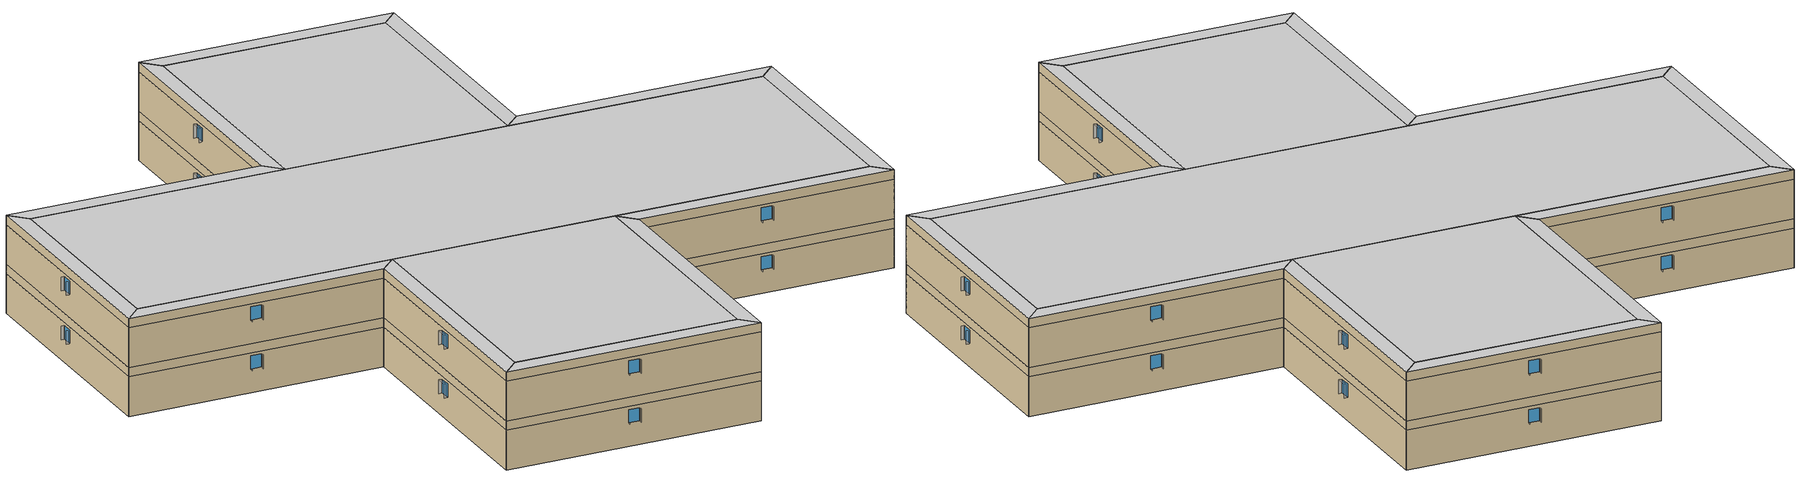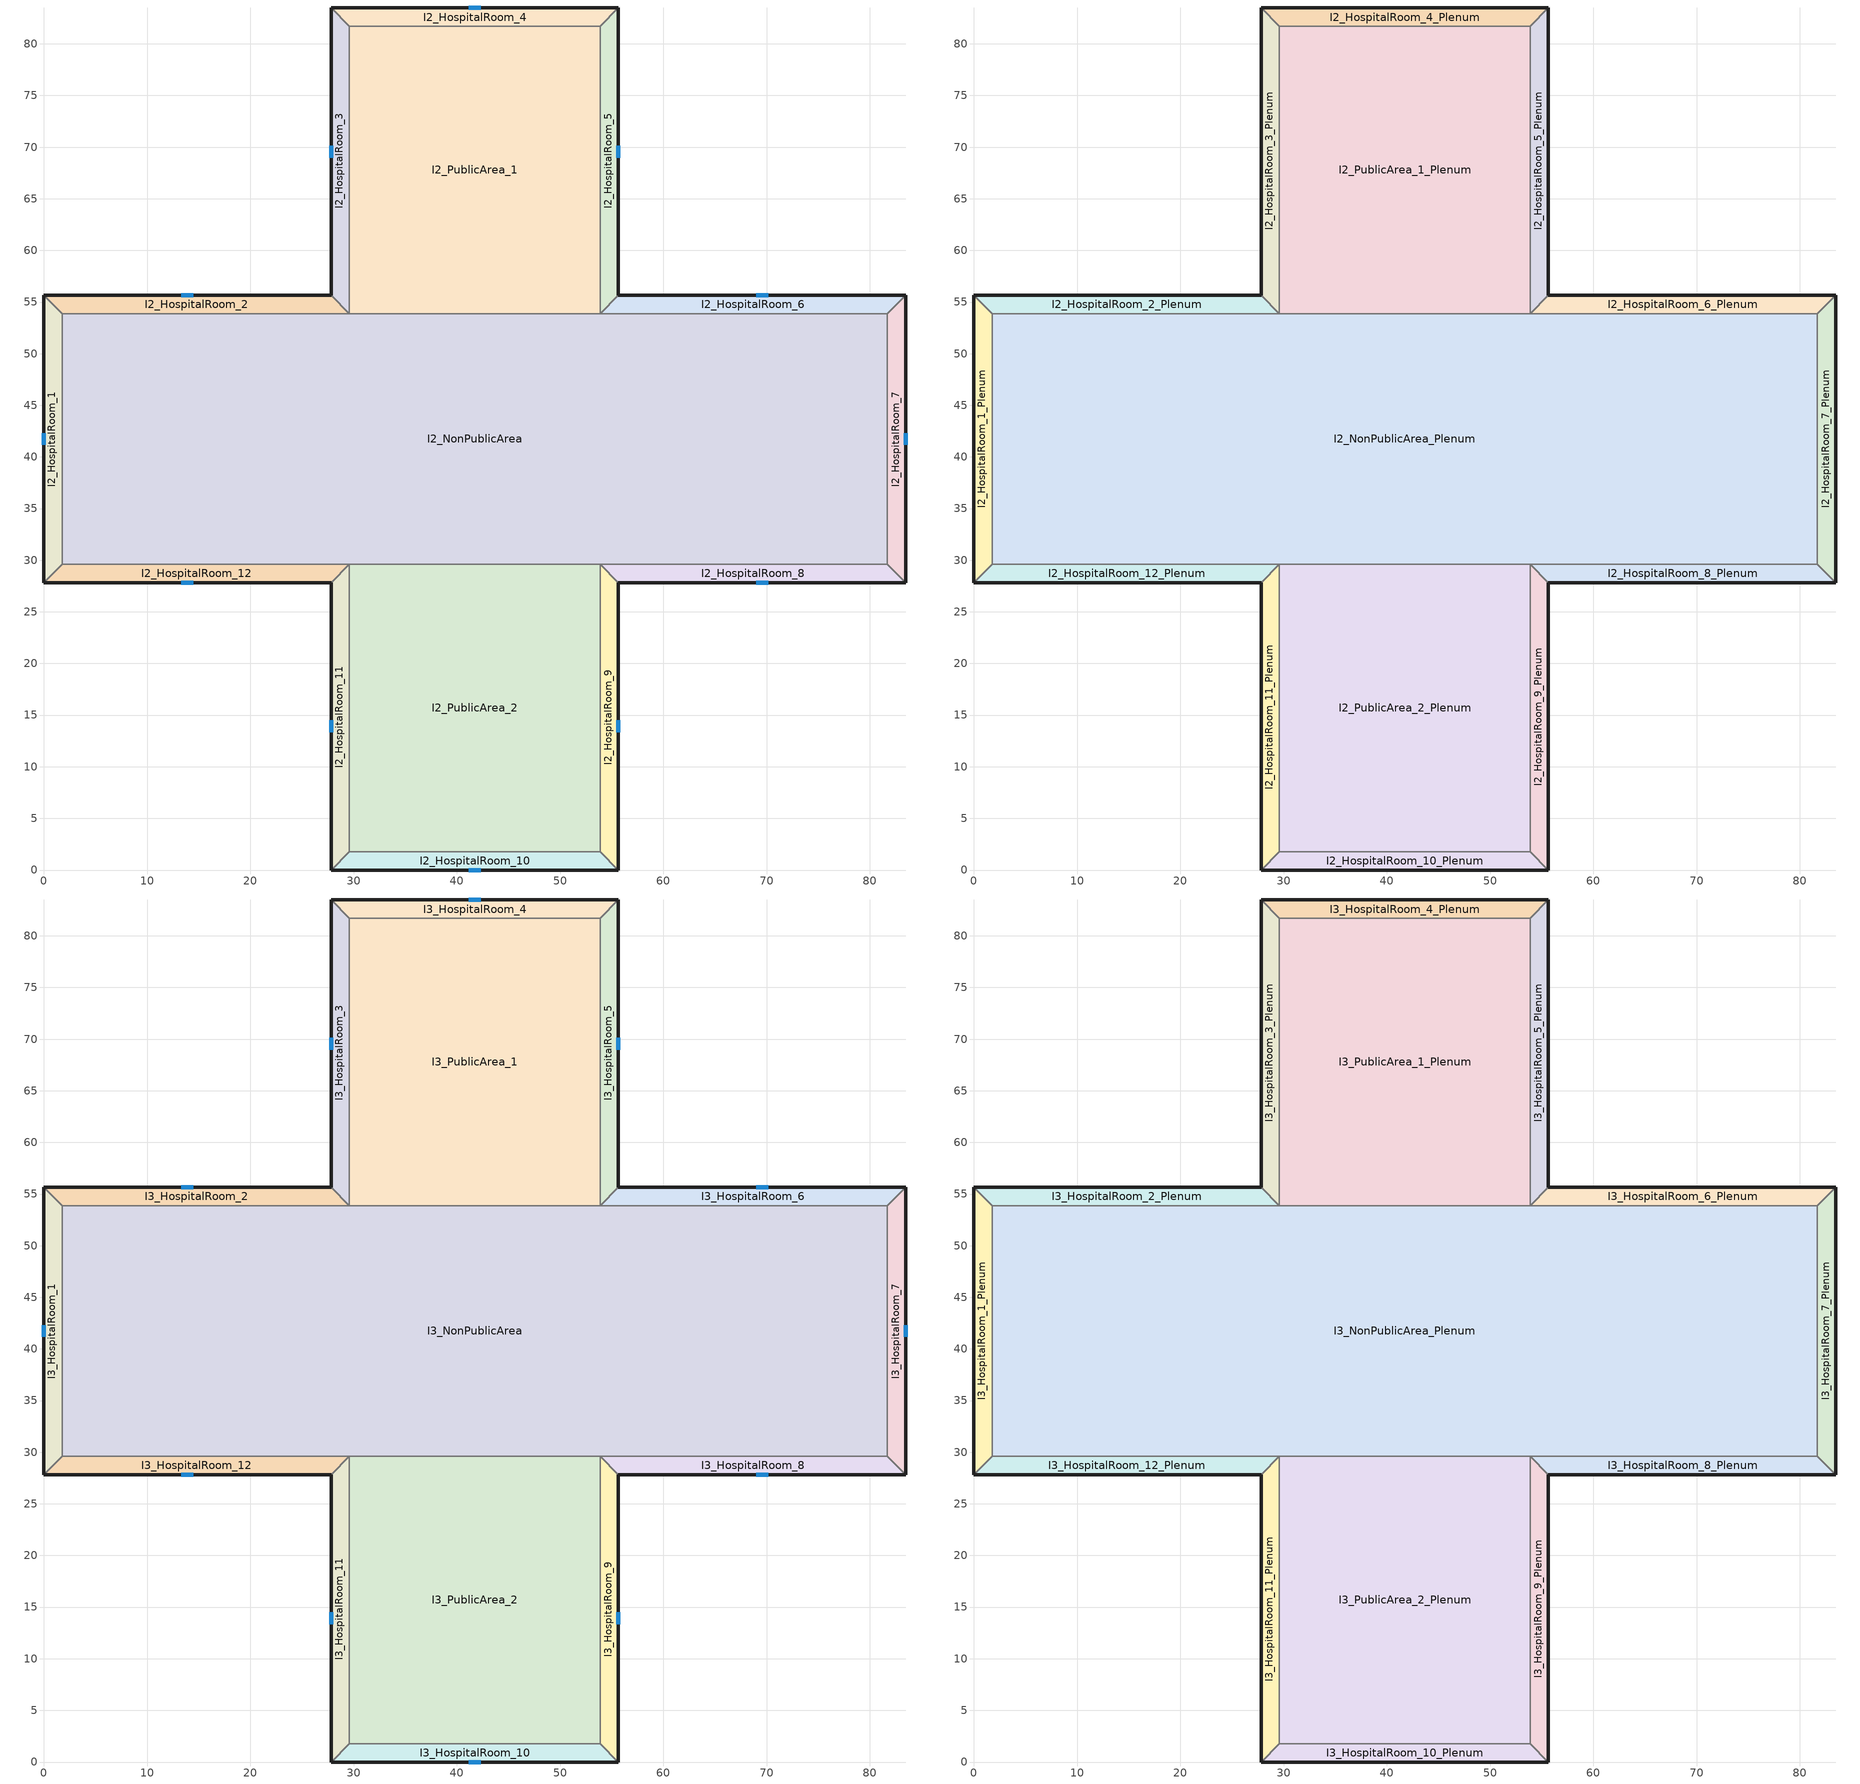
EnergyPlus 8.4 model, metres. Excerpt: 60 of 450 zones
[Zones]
I2_HospitalRoom_1
 floor to I1_HospitalRoom_1_Plenum (Light Floor/Ceiling): 0,27.82 0,55.65 1.78,53.87 1.78,29.6 z10.53
 wall outside (Light Exterior Wall - R13): 0,55.65 0,27.82 z10.53:14.8
 wall to I2_HospitalRoom_2 (Light Partitions): 1.78,53.87 0,55.65 z10.53:14.8
 wall to I2_NonPublicArea (Light Partitions): 1.78,29.6 1.78,53.87 z10.53:14.8
 wall to I2_HospitalRoom_12 (Light Partitions): 0,27.82 1.78,29.6 z10.53:14.8
 window (GlzSys_1): 0,42.32 0,41.16 z13.08:14.5
I2_HospitalRoom_2
 floor to I1_HospitalRoom_2_Plenum (Light Floor/Ceiling): 0,55.65 27.82,55.65 29.6,53.87 1.78,53.87 z10.53
 wall outside (Light Exterior Wall - R13): 27.82,55.65 0,55.65 z10.53:14.8
 wall to I2_HospitalRoom_3 (Light Partitions): 29.6,53.87 27.82,55.65 z10.53:14.8
 wall to I2_NonPublicArea (Light Partitions): 1.78,53.87 29.6,53.87 z10.53:14.8
 window (GlzSys_1): 14.49,55.65 13.33,55.65 z13.08:14.5
I2_HospitalRoom_3
 floor to I1_HospitalRoom_3_Plenum (Light Floor/Ceiling): 27.82,55.65 27.82,83.47 29.6,81.7 29.6,53.87 z10.53
 wall outside (Light Exterior Wall - R13): 27.82,83.47 27.82,55.65 z10.53:14.8
 wall to I2_HospitalRoom_4 (Light Partitions): 29.6,81.7 27.82,83.47 z10.53:14.8
 wall to I2_PublicArea_1 (Light Partitions): 29.6,53.87 29.6,81.7 z10.53:14.8
 window (GlzSys_1): 27.82,70.14 27.82,68.98 z13.08:14.5
I2_HospitalRoom_4
 floor to I1_HospitalRoom_4_Plenum (Light Floor/Ceiling): 27.82,83.47 55.65,83.47 53.87,81.7 29.6,81.7 z10.53
 wall outside (Light Exterior Wall - R13): 55.65,83.47 27.82,83.47 z10.53:14.8
 wall to I2_HospitalRoom_5 (Light Partitions): 53.87,81.7 55.65,83.47 z10.53:14.8
 wall to I2_PublicArea_1 (Light Partitions): 29.6,81.7 53.87,81.7 z10.53:14.8
 window (GlzSys_1): 42.32,83.47 41.16,83.47 z13.08:14.5
I2_HospitalRoom_5
 floor to I1_HospitalRoom_5_Plenum (Light Floor/Ceiling): 55.65,83.47 55.65,55.65 53.87,53.87 53.87,81.7 z10.53
 wall outside (Light Exterior Wall - R13): 55.65,55.65 55.65,83.47 z10.53:14.8
 wall to I2_HospitalRoom_6 (Light Partitions): 53.87,53.87 55.65,55.65 z10.53:14.8
 wall to I2_PublicArea_1 (Light Partitions): 53.87,81.7 53.87,53.87 z10.53:14.8
 window (GlzSys_1): 55.65,68.98 55.65,70.14 z13.08:14.5
I2_HospitalRoom_6
 floor to I1_HospitalRoom_6_Plenum (Light Floor/Ceiling): 55.65,55.65 83.47,55.65 81.7,53.87 53.87,53.87 z10.53
 wall outside (Light Exterior Wall - R13): 83.47,55.65 55.65,55.65 z10.53:14.8
 wall to I2_HospitalRoom_7 (Light Partitions): 81.7,53.87 83.47,55.65 z10.53:14.8
 wall to I2_NonPublicArea (Light Partitions): 53.87,53.87 81.7,53.87 z10.53:14.8
 window (GlzSys_1): 70.14,55.65 68.98,55.65 z13.08:14.5
I2_HospitalRoom_7
 floor to I1_HospitalRoom_7_Plenum (Light Floor/Ceiling): 83.47,55.65 83.47,27.82 81.7,29.6 81.7,53.87 z10.53
 wall outside (Light Exterior Wall - R13): 83.47,27.82 83.47,55.65 z10.53:14.8
 wall to I2_HospitalRoom_8 (Light Partitions): 81.7,29.6 83.47,27.82 z10.53:14.8
 wall to I2_NonPublicArea (Light Partitions): 81.7,53.87 81.7,29.6 z10.53:14.8
 window (GlzSys_1): 83.47,41.16 83.47,42.32 z13.08:14.5
I2_HospitalRoom_8
 floor to I1_HospitalRoom_8_Plenum (Light Floor/Ceiling): 83.47,27.82 55.65,27.82 53.87,29.6 81.7,29.6 z10.53
 wall outside (Light Exterior Wall - R13): 55.65,27.82 83.47,27.82 z10.53:14.8
 wall to I2_HospitalRoom_9 (Light Partitions): 53.87,29.6 55.65,27.82 z10.53:14.8
 wall to I2_NonPublicArea (Light Partitions): 81.7,29.6 53.87,29.6 z10.53:14.8
 window (GlzSys_1): 68.98,27.82 70.14,27.82 z13.08:14.5
I2_HospitalRoom_9
 floor to I1_HospitalRoom_9_Plenum (Light Floor/Ceiling): 55.65,27.82 55.65,0 53.87,1.78 53.87,29.6 z10.53
 wall outside (Light Exterior Wall - R13): 55.65,0 55.65,27.82 z10.53:14.8
 wall to I2_HospitalRoom_10 (Light Partitions): 53.87,1.78 55.65,0 z10.53:14.8
 wall to I2_PublicArea_2 (Light Partitions): 53.87,29.6 53.87,1.78 z10.53:14.8
 window (GlzSys_1): 55.65,13.33 55.65,14.49 z13.08:14.5
I2_HospitalRoom_10
 floor to I1_HospitalRoom_10_Plenum (Light Floor/Ceiling): 55.65,0 27.82,0 29.6,1.78 53.87,1.78 z10.53
 wall outside (Light Exterior Wall - R13): 27.82,0 55.65,0 z10.53:14.8
 wall to I2_HospitalRoom_11 (Light Partitions): 29.6,1.78 27.82,0 z10.53:14.8
 wall to I2_PublicArea_2 (Light Partitions): 53.87,1.78 29.6,1.78 z10.53:14.8
 window (GlzSys_1): 41.16,0 42.32,0 z13.08:14.5
I2_HospitalRoom_11
 floor to I1_HospitalRoom_11_Plenum (Light Floor/Ceiling): 27.82,0 27.82,27.82 29.6,29.6 29.6,1.78 z10.53
 wall outside (Light Exterior Wall - R13): 27.82,27.82 27.82,0 z10.53:14.8
 wall to I2_HospitalRoom_12 (Light Partitions): 29.6,29.6 27.82,27.82 z10.53:14.8
 wall to I2_PublicArea_2 (Light Partitions): 29.6,1.78 29.6,29.6 z10.53:14.8
 window (GlzSys_1): 27.82,14.49 27.82,13.33 z13.08:14.5
I2_HospitalRoom_12
 floor to I1_HospitalRoom_12_Plenum (Light Floor/Ceiling): 27.82,27.82 0,27.82 1.78,29.6 29.6,29.6 z10.53
 wall outside (Light Exterior Wall - R13): 0,27.82 27.82,27.82 z10.53:14.8
 wall to I2_NonPublicArea (Light Partitions): 29.6,29.6 1.78,29.6 z10.53:14.8
 window (GlzSys_1): 13.33,27.82 14.49,27.82 z13.08:14.5
I2_NonPublicArea
 floor to I1_NonPublicArea_Plenum (Light Floor/Ceiling): 1.78,29.6 1.78,53.87 29.6,53.87 53.87,53.87 81.7,53.87 81.7,29.6 53.87,29.6 29.6,29.6 z10.53
 wall to I2_PublicArea_1 (Light Partitions): 53.87,53.87 29.6,53.87 z10.53:14.8
 wall to I2_PublicArea_2 (Light Partitions): 29.6,29.6 53.87,29.6 z10.53:14.8
I2_PublicArea_1
 floor to I1_PublicArea_1_Plenum (Light Floor/Ceiling): 29.6,53.87 29.6,81.7 53.87,81.7 53.87,53.87 z10.53
I2_PublicArea_2
 floor to I1_PublicArea_2_Plenum (Light Floor/Ceiling): 29.6,1.78 29.6,29.6 53.87,29.6 53.87,1.78 z10.53
I2_NonPublicArea_Plenum
 floor to I2_NonPublicArea (Light Floor/Ceiling): 1.78,29.6 1.78,53.87 29.6,53.87 53.87,53.87 81.7,53.87 81.7,29.6 53.87,29.6 29.6,29.6 z14.8
 wall to I2_HospitalRoom_1_Plenum (Light Partitions): 1.78,53.87 1.78,29.6 z14.8:15.8
 wall to I2_HospitalRoom_2_Plenum (Light Partitions): 29.6,53.87 1.78,53.87 z14.8:15.8
 wall to I2_PublicArea_1_Plenum (Light Partitions): 53.87,53.87 29.6,53.87 z14.8:15.8
 wall to I2_HospitalRoom_6_Plenum (Light Partitions): 81.7,53.87 53.87,53.87 z14.8:15.8
 wall to I2_HospitalRoom_7_Plenum (Light Partitions): 81.7,29.6 81.7,53.87 z14.8:15.8
 wall to I2_HospitalRoom_8_Plenum (Light Partitions): 53.87,29.6 81.7,29.6 z14.8:15.8
 wall to I2_PublicArea_2_Plenum (Light Partitions): 29.6,29.6 53.87,29.6 z14.8:15.8
 wall to I2_HospitalRoom_12_Plenum (Light Partitions): 1.78,29.6 29.6,29.6 z14.8:15.8
I2_PublicArea_1_Plenum
 floor to I2_PublicArea_1 (Light Floor/Ceiling): 29.6,53.87 29.6,81.7 53.87,81.7 53.87,53.87 z14.8
 wall to I2_HospitalRoom_3_Plenum (Light Partitions): 29.6,81.7 29.6,53.87 z14.8:15.8
 wall to I2_HospitalRoom_4_Plenum (Light Partitions): 53.87,81.7 29.6,81.7 z14.8:15.8
 wall to I2_HospitalRoom_5_Plenum (Light Partitions): 53.87,53.87 53.87,81.7 z14.8:15.8
I2_PublicArea_2_Plenum
 floor to I2_PublicArea_2 (Light Floor/Ceiling): 29.6,1.78 29.6,29.6 53.87,29.6 53.87,1.78 z14.8
 wall to I2_HospitalRoom_11_Plenum (Light Partitions): 29.6,29.6 29.6,1.78 z14.8:15.8
 wall to I2_HospitalRoom_9_Plenum (Light Partitions): 53.87,1.78 53.87,29.6 z14.8:15.8
 wall to I2_HospitalRoom_10_Plenum (Light Partitions): 29.6,1.78 53.87,1.78 z14.8:15.8
I2_HospitalRoom_1_Plenum
 floor to I2_HospitalRoom_1 (Light Floor/Ceiling): 0,27.82 0,55.65 1.78,53.87 1.78,29.6 z14.8
 wall outside (Light Exterior Wall - R13): 0,55.65 0,27.82 z14.8:15.8
 wall to I2_HospitalRoom_2_Plenum (Light Partitions): 1.78,53.87 0,55.65 z14.8:15.8
 wall to I2_HospitalRoom_12_Plenum (Light Partitions): 0,27.82 1.78,29.6 z14.8:15.8
I2_HospitalRoom_2_Plenum
 floor to I2_HospitalRoom_2 (Light Floor/Ceiling): 0,55.65 27.82,55.65 29.6,53.87 1.78,53.87 z14.8
 wall outside (Light Exterior Wall - R13): 27.82,55.65 0,55.65 z14.8:15.8
 wall to I2_HospitalRoom_3_Plenum (Light Partitions): 29.6,53.87 27.82,55.65 z14.8:15.8
I2_HospitalRoom_3_Plenum
 floor to I2_HospitalRoom_3 (Light Floor/Ceiling): 27.82,55.65 27.82,83.47 29.6,81.7 29.6,53.87 z14.8
 wall outside (Light Exterior Wall - R13): 27.82,83.47 27.82,55.65 z14.8:15.8
 wall to I2_HospitalRoom_4_Plenum (Light Partitions): 29.6,81.7 27.82,83.47 z14.8:15.8
I2_HospitalRoom_4_Plenum
 floor to I2_HospitalRoom_4 (Light Floor/Ceiling): 27.82,83.47 55.65,83.47 53.87,81.7 29.6,81.7 z14.8
 wall outside (Light Exterior Wall - R13): 55.65,83.47 27.82,83.47 z14.8:15.8
 wall to I2_HospitalRoom_5_Plenum (Light Partitions): 53.87,81.7 55.65,83.47 z14.8:15.8
I2_HospitalRoom_5_Plenum
 floor to I2_HospitalRoom_5 (Light Floor/Ceiling): 55.65,83.47 55.65,55.65 53.87,53.87 53.87,81.7 z14.8
 wall outside (Light Exterior Wall - R13): 55.65,55.65 55.65,83.47 z14.8:15.8
 wall to I2_HospitalRoom_6_Plenum (Light Partitions): 53.87,53.87 55.65,55.65 z14.8:15.8
I2_HospitalRoom_6_Plenum
 floor to I2_HospitalRoom_6 (Light Floor/Ceiling): 55.65,55.65 83.47,55.65 81.7,53.87 53.87,53.87 z14.8
 wall outside (Light Exterior Wall - R13): 83.47,55.65 55.65,55.65 z14.8:15.8
 wall to I2_HospitalRoom_7_Plenum (Light Partitions): 81.7,53.87 83.47,55.65 z14.8:15.8
I2_HospitalRoom_7_Plenum
 floor to I2_HospitalRoom_7 (Light Floor/Ceiling): 83.47,55.65 83.47,27.82 81.7,29.6 81.7,53.87 z14.8
 wall outside (Light Exterior Wall - R13): 83.47,27.82 83.47,55.65 z14.8:15.8
 wall to I2_HospitalRoom_8_Plenum (Light Partitions): 81.7,29.6 83.47,27.82 z14.8:15.8
I2_HospitalRoom_8_Plenum
 floor to I2_HospitalRoom_8 (Light Floor/Ceiling): 83.47,27.82 55.65,27.82 53.87,29.6 81.7,29.6 z14.8
 wall outside (Light Exterior Wall - R13): 55.65,27.82 83.47,27.82 z14.8:15.8
 wall to I2_HospitalRoom_9_Plenum (Light Partitions): 53.87,29.6 55.65,27.82 z14.8:15.8
I2_HospitalRoom_9_Plenum
 floor to I2_HospitalRoom_9 (Light Floor/Ceiling): 55.65,27.82 55.65,0 53.87,1.78 53.87,29.6 z14.8
 wall outside (Light Exterior Wall - R13): 55.65,0 55.65,27.82 z14.8:15.8
 wall to I2_HospitalRoom_10_Plenum (Light Partitions): 53.87,1.78 55.65,0 z14.8:15.8
I2_HospitalRoom_10_Plenum
 floor to I2_HospitalRoom_10 (Light Floor/Ceiling): 55.65,0 27.82,0 29.6,1.78 53.87,1.78 z14.8
 wall outside (Light Exterior Wall - R13): 27.82,0 55.65,0 z14.8:15.8
 wall to I2_HospitalRoom_11_Plenum (Light Partitions): 29.6,1.78 27.82,0 z14.8:15.8
I2_HospitalRoom_11_Plenum
 floor to I2_HospitalRoom_11 (Light Floor/Ceiling): 27.82,0 27.82,27.82 29.6,29.6 29.6,1.78 z14.8
 wall outside (Light Exterior Wall - R13): 27.82,27.82 27.82,0 z14.8:15.8
 wall to I2_HospitalRoom_12_Plenum (Light Partitions): 29.6,29.6 27.82,27.82 z14.8:15.8
I2_HospitalRoom_12_Plenum
 floor to I2_HospitalRoom_12 (Light Floor/Ceiling): 27.82,27.82 0,27.82 1.78,29.6 29.6,29.6 z14.8
 wall outside (Light Exterior Wall - R13): 0,27.82 27.82,27.82 z14.8:15.8
I3_HospitalRoom_1
 floor to I2_HospitalRoom_1_Plenum (Light Floor/Ceiling): 0,27.82 0,55.65 1.78,53.87 1.78,29.6 z15.8
 wall outside (Light Exterior Wall - R13): 0,55.65 0,27.82 z15.8:20.07
 wall to I3_HospitalRoom_2 (Light Partitions): 1.78,53.87 0,55.65 z15.8:20.07
 wall to I3_NonPublicArea (Light Partitions): 1.78,29.6 1.78,53.87 z15.8:20.07
 wall to I3_HospitalRoom_12 (Light Partitions): 0,27.82 1.78,29.6 z15.8:20.07
 window (GlzSys_1): 0,42.32 0,41.16 z18.35:19.76
I3_HospitalRoom_2
 floor to I2_HospitalRoom_2_Plenum (Light Floor/Ceiling): 0,55.65 27.82,55.65 29.6,53.87 1.78,53.87 z15.8
 wall outside (Light Exterior Wall - R13): 27.82,55.65 0,55.65 z15.8:20.07
 wall to I3_HospitalRoom_3 (Light Partitions): 29.6,53.87 27.82,55.65 z15.8:20.07
 wall to I3_NonPublicArea (Light Partitions): 1.78,53.87 29.6,53.87 z15.8:20.07
 window (GlzSys_1): 14.49,55.65 13.33,55.65 z18.35:19.76
I3_HospitalRoom_3
 floor to I2_HospitalRoom_3_Plenum (Light Floor/Ceiling): 27.82,55.65 27.82,83.47 29.6,81.7 29.6,53.87 z15.8
 wall outside (Light Exterior Wall - R13): 27.82,83.47 27.82,55.65 z15.8:20.07
 wall to I3_HospitalRoom_4 (Light Partitions): 29.6,81.7 27.82,83.47 z15.8:20.07
 wall to I3_PublicArea_1 (Light Partitions): 29.6,53.87 29.6,81.7 z15.8:20.07
 window (GlzSys_1): 27.82,70.14 27.82,68.98 z18.35:19.76
I3_HospitalRoom_4
 floor to I2_HospitalRoom_4_Plenum (Light Floor/Ceiling): 27.82,83.47 55.65,83.47 53.87,81.7 29.6,81.7 z15.8
 wall outside (Light Exterior Wall - R13): 55.65,83.47 27.82,83.47 z15.8:20.07
 wall to I3_HospitalRoom_5 (Light Partitions): 53.87,81.7 55.65,83.47 z15.8:20.07
 wall to I3_PublicArea_1 (Light Partitions): 29.6,81.7 53.87,81.7 z15.8:20.07
 window (GlzSys_1): 42.32,83.47 41.16,83.47 z18.35:19.76
I3_HospitalRoom_5
 floor to I2_HospitalRoom_5_Plenum (Light Floor/Ceiling): 55.65,83.47 55.65,55.65 53.87,53.87 53.87,81.7 z15.8
 wall outside (Light Exterior Wall - R13): 55.65,55.65 55.65,83.47 z15.8:20.07
 wall to I3_HospitalRoom_6 (Light Partitions): 53.87,53.87 55.65,55.65 z15.8:20.07
 wall to I3_PublicArea_1 (Light Partitions): 53.87,81.7 53.87,53.87 z15.8:20.07
 window (GlzSys_1): 55.65,68.98 55.65,70.14 z18.35:19.76
I3_HospitalRoom_6
 floor to I2_HospitalRoom_6_Plenum (Light Floor/Ceiling): 55.65,55.65 83.47,55.65 81.7,53.87 53.87,53.87 z15.8
 wall outside (Light Exterior Wall - R13): 83.47,55.65 55.65,55.65 z15.8:20.07
 wall to I3_HospitalRoom_7 (Light Partitions): 81.7,53.87 83.47,55.65 z15.8:20.07
 wall to I3_NonPublicArea (Light Partitions): 53.87,53.87 81.7,53.87 z15.8:20.07
 window (GlzSys_1): 70.14,55.65 68.98,55.65 z18.35:19.76
I3_HospitalRoom_7
 floor to I2_HospitalRoom_7_Plenum (Light Floor/Ceiling): 83.47,55.65 83.47,27.82 81.7,29.6 81.7,53.87 z15.8
 wall outside (Light Exterior Wall - R13): 83.47,27.82 83.47,55.65 z15.8:20.07
 wall to I3_HospitalRoom_8 (Light Partitions): 81.7,29.6 83.47,27.82 z15.8:20.07
 wall to I3_NonPublicArea (Light Partitions): 81.7,53.87 81.7,29.6 z15.8:20.07
 window (GlzSys_1): 83.47,41.16 83.47,42.32 z18.35:19.76
I3_HospitalRoom_8
 floor to I2_HospitalRoom_8_Plenum (Light Floor/Ceiling): 83.47,27.82 55.65,27.82 53.87,29.6 81.7,29.6 z15.8
 wall outside (Light Exterior Wall - R13): 55.65,27.82 83.47,27.82 z15.8:20.07
 wall to I3_HospitalRoom_9 (Light Partitions): 53.87,29.6 55.65,27.82 z15.8:20.07
 wall to I3_NonPublicArea (Light Partitions): 81.7,29.6 53.87,29.6 z15.8:20.07
 window (GlzSys_1): 68.98,27.82 70.14,27.82 z18.35:19.76
I3_HospitalRoom_9
 floor to I2_HospitalRoom_9_Plenum (Light Floor/Ceiling): 55.65,27.82 55.65,0 53.87,1.78 53.87,29.6 z15.8
 wall outside (Light Exterior Wall - R13): 55.65,0 55.65,27.82 z15.8:20.07
 wall to I3_HospitalRoom_10 (Light Partitions): 53.87,1.78 55.65,0 z15.8:20.07
 wall to I3_PublicArea_2 (Light Partitions): 53.87,29.6 53.87,1.78 z15.8:20.07
 window (GlzSys_1): 55.65,13.33 55.65,14.49 z18.35:19.76
I3_HospitalRoom_10
 floor to I2_HospitalRoom_10_Plenum (Light Floor/Ceiling): 55.65,0 27.82,0 29.6,1.78 53.87,1.78 z15.8
 wall outside (Light Exterior Wall - R13): 27.82,0 55.65,0 z15.8:20.07
 wall to I3_HospitalRoom_11 (Light Partitions): 29.6,1.78 27.82,0 z15.8:20.07
 wall to I3_PublicArea_2 (Light Partitions): 53.87,1.78 29.6,1.78 z15.8:20.07
 window (GlzSys_1): 41.16,0 42.32,0 z18.35:19.76
I3_HospitalRoom_11
 floor to I2_HospitalRoom_11_Plenum (Light Floor/Ceiling): 27.82,0 27.82,27.82 29.6,29.6 29.6,1.78 z15.8
 wall outside (Light Exterior Wall - R13): 27.82,27.82 27.82,0 z15.8:20.07
 wall to I3_HospitalRoom_12 (Light Partitions): 29.6,29.6 27.82,27.82 z15.8:20.07
 wall to I3_PublicArea_2 (Light Partitions): 29.6,1.78 29.6,29.6 z15.8:20.07
 window (GlzSys_1): 27.82,14.49 27.82,13.33 z18.35:19.76
I3_HospitalRoom_12
 floor to I2_HospitalRoom_12_Plenum (Light Floor/Ceiling): 27.82,27.82 0,27.82 1.78,29.6 29.6,29.6 z15.8
 wall outside (Light Exterior Wall - R13): 0,27.82 27.82,27.82 z15.8:20.07
 wall to I3_NonPublicArea (Light Partitions): 29.6,29.6 1.78,29.6 z15.8:20.07
 window (GlzSys_1): 13.33,27.82 14.49,27.82 z18.35:19.76
I3_NonPublicArea
 floor to I2_NonPublicArea_Plenum (Light Floor/Ceiling): 1.78,29.6 1.78,53.87 29.6,53.87 53.87,53.87 81.7,53.87 81.7,29.6 53.87,29.6 29.6,29.6 z15.8
 wall to I3_PublicArea_1 (Light Partitions): 53.87,53.87 29.6,53.87 z15.8:20.07
 wall to I3_PublicArea_2 (Light Partitions): 29.6,29.6 53.87,29.6 z15.8:20.07
I3_PublicArea_1
 floor to I2_PublicArea_1_Plenum (Light Floor/Ceiling): 29.6,53.87 29.6,81.7 53.87,81.7 53.87,53.87 z15.8
I3_PublicArea_2
 floor to I2_PublicArea_2_Plenum (Light Floor/Ceiling): 29.6,1.78 29.6,29.6 53.87,29.6 53.87,1.78 z15.8
I3_NonPublicArea_Plenum
 floor to I3_NonPublicArea (Light Floor/Ceiling): 1.78,29.6 1.78,53.87 29.6,53.87 53.87,53.87 81.7,53.87 81.7,29.6 53.87,29.6 29.6,29.6 z20.07
 wall to I3_HospitalRoom_1_Plenum (Light Partitions): 1.78,53.87 1.78,29.6 z20.07:21.07
 wall to I3_HospitalRoom_2_Plenum (Light Partitions): 29.6,53.87 1.78,53.87 z20.07:21.07
 wall to I3_PublicArea_1_Plenum (Light Partitions): 53.87,53.87 29.6,53.87 z20.07:21.07
 wall to I3_HospitalRoom_6_Plenum (Light Partitions): 81.7,53.87 53.87,53.87 z20.07:21.07
 wall to I3_HospitalRoom_7_Plenum (Light Partitions): 81.7,29.6 81.7,53.87 z20.07:21.07
 wall to I3_HospitalRoom_8_Plenum (Light Partitions): 53.87,29.6 81.7,29.6 z20.07:21.07
 wall to I3_PublicArea_2_Plenum (Light Partitions): 29.6,29.6 53.87,29.6 z20.07:21.07
 wall to I3_HospitalRoom_12_Plenum (Light Partitions): 1.78,29.6 29.6,29.6 z20.07:21.07
 ceiling to I4_NonPublicArea (Light Floor/Ceiling): 1.78,29.6 29.6,29.6 53.87,29.6 81.7,29.6 81.7,53.87 53.87,53.87 29.6,53.87 1.78,53.87 z21.07
I3_PublicArea_1_Plenum
 floor to I3_PublicArea_1 (Light Floor/Ceiling): 29.6,53.87 29.6,81.7 53.87,81.7 53.87,53.87 z20.07
 wall to I3_HospitalRoom_3_Plenum (Light Partitions): 29.6,81.7 29.6,53.87 z20.07:21.07
 wall to I3_HospitalRoom_4_Plenum (Light Partitions): 53.87,81.7 29.6,81.7 z20.07:21.07
 wall to I3_HospitalRoom_5_Plenum (Light Partitions): 53.87,53.87 53.87,81.7 z20.07:21.07
 ceiling to I4_PublicArea_1 (Light Floor/Ceiling): 29.6,53.87 53.87,53.87 53.87,81.7 29.6,81.7 z21.07
I3_PublicArea_2_Plenum
 floor to I3_PublicArea_2 (Light Floor/Ceiling): 29.6,1.78 29.6,29.6 53.87,29.6 53.87,1.78 z20.07
 wall to I3_HospitalRoom_11_Plenum (Light Partitions): 29.6,29.6 29.6,1.78 z20.07:21.07
 wall to I3_HospitalRoom_9_Plenum (Light Partitions): 53.87,1.78 53.87,29.6 z20.07:21.07
 wall to I3_HospitalRoom_10_Plenum (Light Partitions): 29.6,1.78 53.87,1.78 z20.07:21.07
 ceiling to I4_PublicArea_2 (Light Floor/Ceiling): 29.6,1.78 53.87,1.78 53.87,29.6 29.6,29.6 z21.07
I3_HospitalRoom_1_Plenum
 floor to I3_HospitalRoom_1 (Light Floor/Ceiling): 0,27.82 0,55.65 1.78,53.87 1.78,29.6 z20.07
 wall outside (Light Exterior Wall - R13): 0,55.65 0,27.82 z20.07:21.07
 wall to I3_HospitalRoom_2_Plenum (Light Partitions): 1.78,53.87 0,55.65 z20.07:21.07
 wall to I3_HospitalRoom_12_Plenum (Light Partitions): 0,27.82 1.78,29.6 z20.07:21.07
 ceiling to I4_HospitalRoom_1 (Light Floor/Ceiling): 0,27.82 1.78,29.6 1.78,53.87 0,55.65 z21.07
I3_HospitalRoom_2_Plenum
 floor to I3_HospitalRoom_2 (Light Floor/Ceiling): 0,55.65 27.82,55.65 29.6,53.87 1.78,53.87 z20.07
 wall outside (Light Exterior Wall - R13): 27.82,55.65 0,55.65 z20.07:21.07
 wall to I3_HospitalRoom_3_Plenum (Light Partitions): 29.6,53.87 27.82,55.65 z20.07:21.07
 ceiling to I4_HospitalRoom_2 (Light Floor/Ceiling): 0,55.65 1.78,53.87 29.6,53.87 27.82,55.65 z21.07
I3_HospitalRoom_3_Plenum
 floor to I3_HospitalRoom_3 (Light Floor/Ceiling): 27.82,55.65 27.82,83.47 29.6,81.7 29.6,53.87 z20.07
 wall outside (Light Exterior Wall - R13): 27.82,83.47 27.82,55.65 z20.07:21.07
 wall to I3_HospitalRoom_4_Plenum (Light Partitions): 29.6,81.7 27.82,83.47 z20.07:21.07
 ceiling to I4_HospitalRoom_3 (Light Floor/Ceiling): 27.82,55.65 29.6,53.87 29.6,81.7 27.82,83.47 z21.07
I3_HospitalRoom_4_Plenum
 floor to I3_HospitalRoom_4 (Light Floor/Ceiling): 27.82,83.47 55.65,83.47 53.87,81.7 29.6,81.7 z20.07
 wall outside (Light Exterior Wall - R13): 55.65,83.47 27.82,83.47 z20.07:21.07
 wall to I3_HospitalRoom_5_Plenum (Light Partitions): 53.87,81.7 55.65,83.47 z20.07:21.07
 ceiling to I4_HospitalRoom_4 (Light Floor/Ceiling): 27.82,83.47 29.6,81.7 53.87,81.7 55.65,83.47 z21.07
I3_HospitalRoom_5_Plenum
 floor to I3_HospitalRoom_5 (Light Floor/Ceiling): 55.65,83.47 55.65,55.65 53.87,53.87 53.87,81.7 z20.07
 wall outside (Light Exterior Wall - R13): 55.65,55.65 55.65,83.47 z20.07:21.07
 wall to I3_HospitalRoom_6_Plenum (Light Partitions): 53.87,53.87 55.65,55.65 z20.07:21.07
 ceiling to I4_HospitalRoom_5 (Light Floor/Ceiling): 55.65,83.47 53.87,81.7 53.87,53.87 55.65,55.65 z21.07
I3_HospitalRoom_6_Plenum
 floor to I3_HospitalRoom_6 (Light Floor/Ceiling): 55.65,55.65 83.47,55.65 81.7,53.87 53.87,53.87 z20.07
 wall outside (Light Exterior Wall - R13): 83.47,55.65 55.65,55.65 z20.07:21.07
 wall to I3_HospitalRoom_7_Plenum (Light Partitions): 81.7,53.87 83.47,55.65 z20.07:21.07
 ceiling to I4_HospitalRoom_6 (Light Floor/Ceiling): 55.65,55.65 53.87,53.87 81.7,53.87 83.47,55.65 z21.07
I3_HospitalRoom_7_Plenum
 floor to I3_HospitalRoom_7 (Light Floor/Ceiling): 83.47,55.65 83.47,27.82 81.7,29.6 81.7,53.87 z20.07
 wall outside (Light Exterior Wall - R13): 83.47,27.82 83.47,55.65 z20.07:21.07
 wall to I3_HospitalRoom_8_Plenum (Light Partitions): 81.7,29.6 83.47,27.82 z20.07:21.07
 ceiling to I4_HospitalRoom_7 (Light Floor/Ceiling): 83.47,55.65 81.7,53.87 81.7,29.6 83.47,27.82 z21.07
I3_HospitalRoom_8_Plenum
 floor to I3_HospitalRoom_8 (Light Floor/Ceiling): 83.47,27.82 55.65,27.82 53.87,29.6 81.7,29.6 z20.07
 wall outside (Light Exterior Wall - R13): 55.65,27.82 83.47,27.82 z20.07:21.07
 wall to I3_HospitalRoom_9_Plenum (Light Partitions): 53.87,29.6 55.65,27.82 z20.07:21.07
 ceiling to I4_HospitalRoom_8 (Light Floor/Ceiling): 83.47,27.82 81.7,29.6 53.87,29.6 55.65,27.82 z21.07
I3_HospitalRoom_9_Plenum
 floor to I3_HospitalRoom_9 (Light Floor/Ceiling): 55.65,27.82 55.65,0 53.87,1.78 53.87,29.6 z20.07
 wall outside (Light Exterior Wall - R13): 55.65,0 55.65,27.82 z20.07:21.07
 wall to I3_HospitalRoom_10_Plenum (Light Partitions): 53.87,1.78 55.65,0 z20.07:21.07
 ceiling to I4_HospitalRoom_9 (Light Floor/Ceiling): 55.65,27.82 53.87,29.6 53.87,1.78 55.65,0 z21.07
I3_HospitalRoom_10_Plenum
 floor to I3_HospitalRoom_10 (Light Floor/Ceiling): 55.65,0 27.82,0 29.6,1.78 53.87,1.78 z20.07
 wall outside (Light Exterior Wall - R13): 27.82,0 55.65,0 z20.07:21.07
 wall to I3_HospitalRoom_11_Plenum (Light Partitions): 29.6,1.78 27.82,0 z20.07:21.07
 ceiling to I4_HospitalRoom_10 (Light Floor/Ceiling): 55.65,0 53.87,1.78 29.6,1.78 27.82,0 z21.07
I3_HospitalRoom_11_Plenum
 floor to I3_HospitalRoom_11 (Light Floor/Ceiling): 27.82,0 27.82,27.82 29.6,29.6 29.6,1.78 z20.07
 wall outside (Light Exterior Wall - R13): 27.82,27.82 27.82,0 z20.07:21.07
 wall to I3_HospitalRoom_12_Plenum (Light Partitions): 29.6,29.6 27.82,27.82 z20.07:21.07
 ceiling to I4_HospitalRoom_11 (Light Floor/Ceiling): 27.82,0 29.6,1.78 29.6,29.6 27.82,27.82 z21.07
I3_HospitalRoom_12_Plenum
 floor to I3_HospitalRoom_12 (Light Floor/Ceiling): 27.82,27.82 0,27.82 1.78,29.6 29.6,29.6 z20.07
 wall outside (Light Exterior Wall - R13): 0,27.82 27.82,27.82 z20.07:21.07
 ceiling to I4_HospitalRoom_12 (Light Floor/Ceiling): 27.82,27.82 29.6,29.6 1.78,29.6 0,27.82 z21.07
shading: 55.65,68.95 56.03,68.95 / 55.65,70.17 56.03,70.17 / 55.65,13.3 56.03,13.3 / 55.65,14.52 56.03,14.52 / 27.82,70.17 27.44,70.17 / 27.82,68.95 27.44,68.95 / 27.82,14.52 27.44,14.52 / 27.82,13.3 27.44,13.3 / 14.52,55.65 14.52,56.03 / 13.3,55.65 13.3,56.03 / 70.17,55.65 70.17,56.03 / 68.95,55.65 68.95,56.03 / 68.95,27.82 68.95,27.44 / 70.17,27.82 70.17,27.44 / 13.3,27.82 13.3,27.44 / 14.52,27.82 14.52,27.44 / 0,42.35 -0.38,42.35 / 0,41.13 -0.38,41.13 / 83.47,41.13 83.85,41.13 / 83.47,42.35 83.85,42.35 / 41.13,0 41.13,-0.38 / 42.35,0 42.35,-0.38 / 42.35,83.47 42.35,83.85 / 41.13,83.47 41.13,83.85 z13.05:14.53; 55.65,68.95 56.03,68.95 / 55.65,70.17 56.03,70.17 / 55.65,13.3 56.03,13.3 / 55.65,14.52 56.03,14.52 / 27.82,70.17 27.44,70.17 / 27.82,68.95 27.44,68.95 / 27.82,14.52 27.44,14.52 / 27.82,13.3 27.44,13.3 / 14.52,55.65 14.52,56.03 / 13.3,55.65 13.3,56.03 / 70.17,55.65 70.17,56.03 / 68.95,55.65 68.95,56.03 / 68.95,27.82 68.95,27.44 / 70.17,27.82 70.17,27.44 / 13.3,27.82 13.3,27.44 / 14.52,27.82 14.52,27.44 / 41.13,0 41.13,-0.38 / 42.35,0 42.35,-0.38 / 0,42.35 -0.38,42.35 / 0,41.13 -0.38,41.13 / 83.47,41.13 83.85,41.13 / 83.47,42.35 83.85,42.35 / 42.35,83.47 42.35,83.85 / 41.13,83.47 41.13,83.85 z18.32:19.8; 14.52,55.65 14.52,56.03 13.3,56.03 13.3,55.65 z14.53; 27.82,70.17 27.44,70.17 27.44,68.95 27.82,68.95 z14.53; 42.35,83.47 42.35,83.85 41.13,83.85 41.13,83.47 z14.53; 55.65,68.95 56.03,68.95 56.03,70.17 55.65,70.17 z14.53; 70.17,55.65 70.17,56.03 68.95,56.03 68.95,55.65 z14.53; 68.95,27.82 68.95,27.44 70.17,27.44 70.17,27.82 z14.53; 55.65,13.3 56.03,13.3 56.03,14.52 55.65,14.52 z14.53; 27.82,14.52 27.44,14.52 27.44,13.3 27.82,13.3 z14.53; 13.3,27.82 13.3,27.44 14.52,27.44 14.52,27.82 z14.53; 14.52,55.65 14.52,56.03 13.3,56.03 13.3,55.65 z19.8; 27.82,70.17 27.44,70.17 27.44,68.95 27.82,68.95 z19.8; 42.35,83.47 42.35,83.85 41.13,83.85 41.13,83.47 z19.8; 55.65,68.95 56.03,68.95 56.03,70.17 55.65,70.17 z19.8; 70.17,55.65 70.17,56.03 68.95,56.03 68.95,55.65 z19.8; 68.95,27.82 68.95,27.44 70.17,27.44 70.17,27.82 z19.8; 55.65,13.3 56.03,13.3 56.03,14.52 55.65,14.52 z19.8; 27.82,14.52 27.44,14.52 27.44,13.3 27.82,13.3 z19.8; 13.3,27.82 13.3,27.44 14.52,27.44 14.52,27.82 z19.8
[Building]
EFILM_building: North Axis {deg}=0; Terrain=Suburbs; Loads Convergence Tolerance Value=0.04; Temperature Convergence Tolerance Value {deltaC}=0.4; Solar Distribution=MinimalShadowing; Maximum Number of Warmup Days=2; Minimum Number of Warmup Days=1
[Site:Location]
Oakland_CA_USA Design_Conditions: Latitude {deg}=37.71; Longitude {deg}=-122.21; Time Zone {hr}=-8; Elevation {m}=1
[SizingPeriod:DesignDay] Month=1; Day of Month=21; Day Type=WinterDesignDay; Daily Dry-Bulb Temperature Range {deltaC}=0; Barometric Pressure {Pa}=101313; Wind Speed {m/s}=2.3; Wind Direction {deg}=50; Rain Indicator=No; Snow Indicator=No; Daylight Saving Time Indicator=No; Solar Model Indicator=ASHRAEClearSky; Sky Clearness=0
Name | Maximum Dry-Bulb Temperature {C} | Humidity Condition Type | Wetbulb or DewPoint at Maximum Dry-Bulb {C}
Oakland Ann Htg 99.6% Condns DB | 3.1 | Wetbulb | 3.1
Oakland Ann Htg 99% Condns DB | 4.3 | Wetbulb | 4.3
Oakland Ann Hum_n 99.6% Condns DP=>MCDB | 10.7 | DewPoint | -6.2
Oakland Ann Hum_n 99% Condns DP=>MCDB | 11.6 | DewPoint | -2.6
[Site:GroundTemperature:BuildingSurface]
20.03, 20.03, 20.13, 20.3, 20.43, 20.52, 20.62, 20.77, 20.78, 20.55, 20.44, 20.2
[Construction]
Light Exterior Wall - R13: F08 Metal surface, Fiberglass Batt R13, G01a 19mm gypsum board
Light Partitions: G01a 19mm gypsum board, F04 Wall air space resistance, G01a 19mm gypsum board
Light Floor/Ceiling: M11 100mm lightweight concrete, F05 Ceiling air space resistance, F16 Acoustic tile
[CONSTRUCTION]
GlzSys_1: Glass_102_LayerAvg
[Material] Thermal Absorptance=0.9; Solar Absorptance=0.7; Visible Absorptance=0.7
Name | Roughness | Thickness {m} | Conductivity {W/m-K} | Density {kg/m3} | Specific Heat {J/kg-K}
F08 Metal surface | Smooth | 0.0008 | 45.28 | 7824 | 500
Fiberglass Batt R13 | Rough | 0.1016 | 0.043 | 10 | 837
G01a 19mm gypsum board | MediumSmooth | 0.019 | 0.16 | 800 | 1090
F16 Acoustic tile | MediumSmooth | 0.0191 | 0.06 | 368 | 590
M11 100mm lightweight concrete | MediumRough | 0.1016 | 0.53 | 1280 | 840
[Material:AirGap]
Name | Thermal Resistance {m2-K/W}
F04 Wall air space resistance | 0.15
F05 Ceiling air space resistance | 0.18
[WindowMaterial:Glazing]
Glass_102_LayerAvg: Optical Data Type=SpectralAverage; Thickness {m}=0.003048; Solar Transmittance at Normal Incidence=0.833848; Front Side Solar Reflectance at Normal Incidence=0.0747638; Back Side Solar Reflectance at Normal Incidence=0.0748545; Visible Transmittance at Normal Incidence=0.89926; Front Side Visible Reflectance at Normal Incidence=0.082563; Back Side Visible Reflectance at Normal Incidence=0.082564; Infrared Transmittance at Normal Incidence=0; Front Side Infrared Hemispherical Emissivity=0.84; Back Side Infrared Hemispherical Emissivity=0.84; Conductivity {W/m-K}=1
[Zone] Type=1; Multiplier=1; Floor Area {m2}=autocalculate
Name | Ceiling Height {m} | Volume {m3}
I2_HospitalRoom_1; I2_HospitalRoom_10; I3_HospitalRoom_1; I3_HospitalRoom_10 | 4.2672 | 197.496
I2_HospitalRoom_2; I2_HospitalRoom_3; I2_HospitalRoom_5; I2_HospitalRoom_6; I2_HospitalRoom_8; I2_HospitalRoom_9; I2_HospitalRoom_11; I2_HospitalRoom_12; I3_HospitalRoom_2; I3_HospitalRoom_3; I3_HospitalRoom_5; I3_HospitalRoom_6; I3_HospitalRoom_8; I3_HospitalRoom_9; I3_HospitalRoom_11; I3_HospitalRoom_12 | 4.2672 | 210.968
I2_HospitalRoom_4; I2_HospitalRoom_7; I3_HospitalRoom_4; I3_HospitalRoom_7 | 4.2672 | 197.495
I2_NonPublicArea; I3_NonPublicArea | 4.2672 | 8277.04
I2_PublicArea_1; I2_PublicArea_2; I3_PublicArea_1; I3_PublicArea_2 | 4.2672 | 2881.7
I2_NonPublicArea_Plenum; I3_NonPublicArea_Plenum | 1 | 1939.69
I2_PublicArea_1_Plenum; I2_PublicArea_2_Plenum; I3_PublicArea_1_Plenum; I3_PublicArea_2_Plenum | 1 | 675.313
I2_HospitalRoom_1_Plenum; I2_HospitalRoom_4_Plenum; I2_HospitalRoom_7_Plenum; I2_HospitalRoom_10_Plenum; I3_HospitalRoom_1_Plenum; I3_HospitalRoom_4_Plenum; I3_HospitalRoom_7_Plenum; I3_HospitalRoom_10_Plenum | 1 | 46.2822
I2_HospitalRoom_2_Plenum; I2_HospitalRoom_3_Plenum; I2_HospitalRoom_5_Plenum; I2_HospitalRoom_6_Plenum; I2_HospitalRoom_8_Plenum; I2_HospitalRoom_9_Plenum; I2_HospitalRoom_11_Plenum; I2_HospitalRoom_12_Plenum; I3_HospitalRoom_2_Plenum; I3_HospitalRoom_3_Plenum; I3_HospitalRoom_5_Plenum; I3_HospitalRoom_6_Plenum; I3_HospitalRoom_8_Plenum; I3_HospitalRoom_9_Plenum; I3_HospitalRoom_11_Plenum; I3_HospitalRoom_12_Plenum | 1 | 49.4394
[Daylighting:Controls] Total Daylighting Reference Points=1; Fraction of Zone Controlled by First Reference Point=1; Fraction of Zone Controlled by Second Reference Point=0; Illuminance Setpoint at First Reference Point {lux}=500; Illuminance Setpoint at Second Reference Point {lux}=500; Lighting Control Type=1; Glare Calculation Azimuth Angle of View Direction Clockwise from Zone y-Axis {deg}=0; Maximum Allowable Discomfort Glare Index=20; Minimum Input Power Fraction for Continuous Dimming Control=0.3; Minimum Light Output Fraction for Continuous Dimming Control=0.2; Number of Stepped Control Steps=0; Probability Lighting will be Reset When Needed in Manual Stepped Control=1
Name | X-Coordinate of First Reference Point {m} | Y-Coordinate of First Reference Point {m} | Z-Coordinate of First Reference Point {m}
I2_HospitalRoom_1 | 0.88842 | 41.73646 | 11.3344
I2_HospitalRoom_2 | 14.8006 | 54.76019 | 11.3344
I2_HospitalRoom_3 | 28.71273 | 68.6723 | 11.3344
I2_HospitalRoom_4 | 41.73646 | 82.5845 | 11.3344
I2_HospitalRoom_5 | 54.76019 | 68.6723 | 11.3344
I2_HospitalRoom_6 | 68.6723 | 54.76019 | 11.3344
I2_HospitalRoom_7 | 82.5845 | 41.73646 | 11.3344
I2_HospitalRoom_8 | 68.6723 | 28.71273 | 11.3344
I2_HospitalRoom_9 | 54.76019 | 14.8006 | 11.3344
I2_HospitalRoom_10 | 41.73646 | 0.88842 | 11.3344
I2_HospitalRoom_11 | 28.71273 | 14.8006 | 11.3344
I2_HospitalRoom_12 | 14.8006 | 28.71273 | 11.3344
I2_PublicArea_1 | 41.73646 | 67.7839 | 11.3344
I2_PublicArea_2 | 41.73646 | 15.689 | 11.3344
I2_PublicArea_1_Plenum | 41.73646 | 67.7839 | 15.6016
I2_PublicArea_2_Plenum | 41.73646 | 15.689 | 15.6016
I2_HospitalRoom_1_Plenum | 0.88842 | 41.73646 | 15.6016
I2_HospitalRoom_2_Plenum | 14.8006 | 54.76019 | 15.6016
I2_HospitalRoom_3_Plenum | 28.71273 | 68.6723 | 15.6016
I2_HospitalRoom_4_Plenum | 41.73646 | 82.5845 | 15.6016
I2_HospitalRoom_5_Plenum | 54.76019 | 68.6723 | 15.6016
I2_HospitalRoom_6_Plenum | 68.6723 | 54.76019 | 15.6016
I2_HospitalRoom_7_Plenum | 82.5845 | 41.73646 | 15.6016
I2_HospitalRoom_8_Plenum | 68.6723 | 28.71273 | 15.6016
I2_HospitalRoom_9_Plenum | 54.76019 | 14.8006 | 15.6016
I2_HospitalRoom_10_Plenum | 41.73646 | 0.88842 | 15.6016
I2_HospitalRoom_11_Plenum | 28.71273 | 14.8006 | 15.6016
I2_HospitalRoom_12_Plenum | 14.8006 | 28.71273 | 15.6016
I3_HospitalRoom_1 | 0.88842 | 41.73646 | 16.6016
I3_HospitalRoom_2 | 14.8006 | 54.76019 | 16.6016
I3_HospitalRoom_3 | 28.71273 | 68.6723 | 16.6016
I3_HospitalRoom_4 | 41.73646 | 82.5845 | 16.6016
I3_HospitalRoom_5 | 54.76019 | 68.6723 | 16.6016
I3_HospitalRoom_6 | 68.6723 | 54.76019 | 16.6016
I3_HospitalRoom_7 | 82.5845 | 41.73646 | 16.6016
I3_HospitalRoom_8 | 68.6723 | 28.71273 | 16.6016
I3_HospitalRoom_9 | 54.76019 | 14.8006 | 16.6016
I3_HospitalRoom_10 | 41.73646 | 0.88842 | 16.6016
I3_HospitalRoom_11 | 28.71273 | 14.8006 | 16.6016
I3_HospitalRoom_12 | 14.8006 | 28.71273 | 16.6016
I3_PublicArea_1 | 41.73646 | 67.7839 | 16.6016
I3_PublicArea_2 | 41.73646 | 15.689 | 16.6016
I3_PublicArea_1_Plenum | 41.73646 | 67.7839 | 20.8688
I3_PublicArea_2_Plenum | 41.73646 | 15.689 | 20.8688
I3_HospitalRoom_1_Plenum | 0.88842 | 41.73646 | 20.8688
I3_HospitalRoom_2_Plenum | 14.8006 | 54.76019 | 20.8688
I3_HospitalRoom_3_Plenum | 28.71273 | 68.6723 | 20.8688
I3_HospitalRoom_4_Plenum | 41.73646 | 82.5845 | 20.8688
I3_HospitalRoom_5_Plenum | 54.76019 | 68.6723 | 20.8688
I3_HospitalRoom_6_Plenum | 68.6723 | 54.76019 | 20.8688
I3_HospitalRoom_7_Plenum | 82.5845 | 41.73646 | 20.8688
I3_HospitalRoom_8_Plenum | 68.6723 | 28.71273 | 20.8688
I3_HospitalRoom_9_Plenum | 54.76019 | 14.8006 | 20.8688
I3_HospitalRoom_10_Plenum | 41.73646 | 0.88842 | 20.8688
I3_HospitalRoom_11_Plenum | 28.71273 | 14.8006 | 20.8688
I3_HospitalRoom_12_Plenum | 14.8006 | 28.71273 | 20.8688
[Lights] Schedule=Lights Rooms Sch Hospital; Design Level Calculation Method=Watts/Area; Watts per Zone Floor Area {W/m2}=7.53; Return Air Fraction=0; Fraction Radiant=0.6; Fraction Visible=0.2; Fraction Replaceable=1
Name | Zone or ZoneList
Lights_I2_HospitalRoom_1 | I2_HospitalRoom_1
Lights_I2_HospitalRoom_2 | I2_HospitalRoom_2
Lights_I2_HospitalRoom_3 | I2_HospitalRoom_3
Lights_I2_HospitalRoom_4 | I2_HospitalRoom_4
Lights_I2_HospitalRoom_5 | I2_HospitalRoom_5
Lights_I2_HospitalRoom_6 | I2_HospitalRoom_6
Lights_I2_HospitalRoom_7 | I2_HospitalRoom_7
Lights_I2_HospitalRoom_8 | I2_HospitalRoom_8
Lights_I2_HospitalRoom_9 | I2_HospitalRoom_9
Lights_I2_HospitalRoom_10 | I2_HospitalRoom_10
Lights_I2_HospitalRoom_11 | I2_HospitalRoom_11
Lights_I2_HospitalRoom_12 | I2_HospitalRoom_12
Lights_I2_PublicArea_1 | I2_PublicArea_1
Lights_I2_PublicArea_2 | I2_PublicArea_2
Lights_I2_PublicArea_1_Plenum | I2_PublicArea_1_Plenum
Lights_I2_PublicArea_2_Plenum | I2_PublicArea_2_Plenum
Lights_I2_HospitalRoom_1_Plenum | I2_HospitalRoom_1_Plenum
Lights_I2_HospitalRoom_2_Plenum | I2_HospitalRoom_2_Plenum
Lights_I2_HospitalRoom_3_Plenum | I2_HospitalRoom_3_Plenum
Lights_I2_HospitalRoom_4_Plenum | I2_HospitalRoom_4_Plenum
Lights_I2_HospitalRoom_5_Plenum | I2_HospitalRoom_5_Plenum
Lights_I2_HospitalRoom_6_Plenum | I2_HospitalRoom_6_Plenum
Lights_I2_HospitalRoom_7_Plenum | I2_HospitalRoom_7_Plenum
Lights_I2_HospitalRoom_8_Plenum | I2_HospitalRoom_8_Plenum
Lights_I2_HospitalRoom_9_Plenum | I2_HospitalRoom_9_Plenum
Lights_I2_HospitalRoom_10_Plenum | I2_HospitalRoom_10_Plenum
Lights_I2_HospitalRoom_11_Plenum | I2_HospitalRoom_11_Plenum
Lights_I2_HospitalRoom_12_Plenum | I2_HospitalRoom_12_Plenum
Lights_I3_HospitalRoom_1 | I3_HospitalRoom_1
Lights_I3_HospitalRoom_2 | I3_HospitalRoom_2
Lights_I3_HospitalRoom_3 | I3_HospitalRoom_3
Lights_I3_HospitalRoom_4 | I3_HospitalRoom_4
Lights_I3_HospitalRoom_5 | I3_HospitalRoom_5
Lights_I3_HospitalRoom_6 | I3_HospitalRoom_6
Lights_I3_HospitalRoom_7 | I3_HospitalRoom_7
Lights_I3_HospitalRoom_8 | I3_HospitalRoom_8
Lights_I3_HospitalRoom_9 | I3_HospitalRoom_9
Lights_I3_HospitalRoom_10 | I3_HospitalRoom_10
Lights_I3_HospitalRoom_11 | I3_HospitalRoom_11
Lights_I3_HospitalRoom_12 | I3_HospitalRoom_12
Lights_I3_PublicArea_1 | I3_PublicArea_1
Lights_I3_PublicArea_2 | I3_PublicArea_2
Lights_I3_PublicArea_1_Plenum | I3_PublicArea_1_Plenum
Lights_I3_PublicArea_2_Plenum | I3_PublicArea_2_Plenum
Lights_I3_HospitalRoom_1_Plenum | I3_HospitalRoom_1_Plenum
Lights_I3_HospitalRoom_2_Plenum | I3_HospitalRoom_2_Plenum
Lights_I3_HospitalRoom_3_Plenum | I3_HospitalRoom_3_Plenum
Lights_I3_HospitalRoom_4_Plenum | I3_HospitalRoom_4_Plenum
Lights_I3_HospitalRoom_5_Plenum | I3_HospitalRoom_5_Plenum
Lights_I3_HospitalRoom_6_Plenum | I3_HospitalRoom_6_Plenum
Lights_I3_HospitalRoom_7_Plenum | I3_HospitalRoom_7_Plenum
Lights_I3_HospitalRoom_8_Plenum | I3_HospitalRoom_8_Plenum
Lights_I3_HospitalRoom_9_Plenum | I3_HospitalRoom_9_Plenum
Lights_I3_HospitalRoom_10_Plenum | I3_HospitalRoom_10_Plenum
Lights_I3_HospitalRoom_11_Plenum | I3_HospitalRoom_11_Plenum
Lights_I3_HospitalRoom_12_Plenum | I3_HospitalRoom_12_Plenum
[Schedule:Year]
Lights Rooms Sch Hospital: Lights_Rooms_Week Hospital, 1, 1, 12, 31
[Schedule:Week:Daily]
Lights_Rooms_Week Hospital: Lights_Rooms Hospital, Lights_Rooms Hospital, Lights_Rooms Hospital, Lights_Rooms Hospital, Lights_Rooms Hospital, Lights_Rooms Hospital, Lights_Rooms Hospital, Lights_Rooms Hospital, Lights_Rooms Hospital, Internal_Loads_Zero, Lights_Rooms Hospital, Lights_Rooms Hospital
[Schedule:Day:Hourly]
Lights_Rooms Hospital: 0.1, 0.1, 0.1, 0.1, 0.1, 0.1, 0.1, 0.5, 0.9, 0.9, 0.9, 0.9, 0.9, 0.9, 0.9, 0.9, 0.3, 0.3, 0.3, 0.3, 0.3, 0.3, 0.3, 0.1
Internal_Loads_Zero: 0, 0, 0, 0, 0, 0, 0, 0, 0, 0, 0, 0, 0, 0, 0, 0, 0, 0, 0, 0, 0, 0, 0, 0
